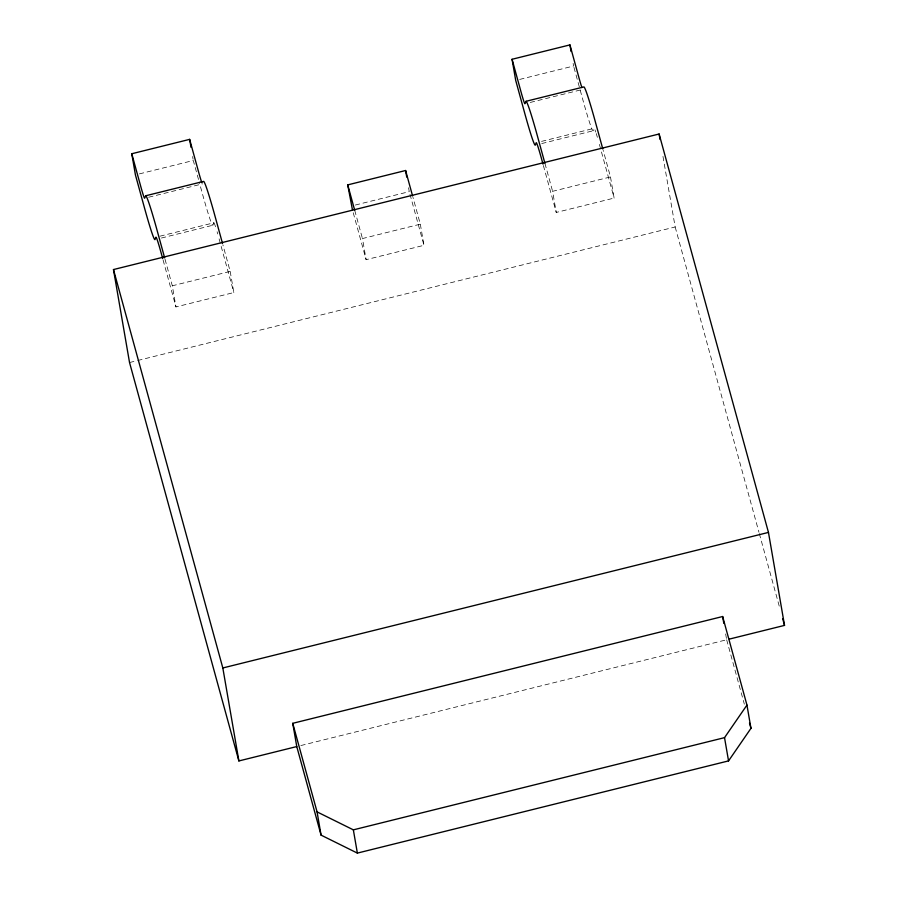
<?xml version="1.0" encoding="UTF-8"?>
<svg xmlns="http://www.w3.org/2000/svg" width="898" height="898" viewBox="0 0 898 898"><rect width="100%" height="100%" fill="white"/><g stroke="black" fill="none" stroke-linecap="round" stroke-linejoin="round"><path stroke-width="0.67" stroke-dasharray="4.49 3.37" d="M159.956 236.185L213.881 222.794L212.938 225.129A68.383 2.874 76 0 1 202.162 192.823L199.21 182.047M139.37 173.898L193.294 160.506L198.84 180.7M519.661 79.428L573.586 66.025L573.126 63.388M148.641 197.246L202.477 183.877M530.28 102.439L582.768 89.407M541.561 141.39L594.173 128.313M161.416 238.026L212.703 225.286M541.707 143.557L592.994 130.816M355.327 205.036L409.252 191.644L408.343 186.357M230.191 271.409L233.839 292.546L175.963 306.925L172.315 285.788L230.191 271.409L222.895 244.828M420.331 224.174L423.979 245.311L366.115 259.679L362.466 238.554L420.331 224.174L412.968 197.347M610.483 176.94L614.131 198.076L556.255 212.444L552.607 191.319L610.483 176.94L603.187 150.359M129.537 362.534L136.339 360.839M137.697 360.502L675.173 226.981L662.645 154.523M300.841 745.553L726.662 639.769L725.472 632.933M675.173 226.981L758.945 532.211M759.315 533.558L780.081 609.181M599.404 144.398L614.131 198.076M573.957 67.372L579.872 88.924M580.243 90.271L582.454 98.353A68.383 2.874 76 0 0 593.23 130.648L594.061 128.403A33.888 1.426 76 0 1 595.756 132.051M726.662 639.769L744.341 704.178M544.951 163.414L552.607 191.319M543.369 165.49L556.255 212.444M409.993 194.327L423.979 245.311M354.732 210.379L362.466 238.554M353.228 212.725L366.115 259.679M219.112 238.879L233.839 292.546M165.019 259.208L172.315 285.788M163.077 259.96L175.963 306.925M192.61 156.544L193.07 159.182M213.769 222.872A33.888 1.426 76 0 1 216.508 229.809M217.092 231.785A33.888 1.426 76 0 1 217.731 233.974M596.25 133.578A33.888 1.426 76 0 1 597.383 137.315"/><path stroke-width="1.35" d="M292.748 723.317L317.061 811.882L353.352 829.853L724.529 737.651L746.956 705.087L722.643 616.522L292.748 723.317L296.767 746.564L321.069 835.129L357.37 853.1L728.547 760.898L750.964 728.334L746.956 705.087M222.524 243.504L213.87 211.995A76.566 3.222 76 0 0 203.655 181.385L145.779 195.753L144.6 198.245A25.705 1.078 76 0 1 141.177 187.974L131.77 153.749L189.646 139.37L199.042 173.595A25.705 1.078 76 0 0 201.904 182.788M602.816 149.034L594.162 117.526A76.566 3.222 76 0 0 583.947 86.904L526.071 101.283L524.892 103.775A25.705 1.078 76 0 1 521.469 93.493L512.062 59.279L569.938 44.9L579.333 79.125A25.705 1.078 76 0 0 581.904 87.544M352.487 210.042L347.728 184.887L405.604 170.508L412.597 196M296.767 746.564L238.89 760.943L129.537 362.534L113.474 269.557L659.11 134.004L768.464 532.413L784.526 625.39L729.344 639.095M238.89 760.943L222.827 667.966L768.464 532.413M782.674 618.643L784.526 625.39M749.493 722.969L750.964 728.334M544.951 163.414L536.286 131.905A76.566 3.222 76 0 0 526.071 101.283M542.998 164.143L541.528 158.778A33.888 1.426 76 0 0 536.185 142.771L535.354 145.027A68.383 2.874 76 0 1 524.589 112.733L515.71 80.405L512.062 59.279M347.728 184.887L354.732 210.379M164.66 257.883L155.994 226.375A76.566 3.222 76 0 0 145.779 195.753M162.706 258.624L161.236 253.247A33.888 1.426 76 0 0 155.893 237.252L155.062 239.497A68.383 2.874 76 0 1 144.297 207.202L135.418 174.874L131.77 153.749M113.474 269.557L222.827 667.966M659.11 134.004L660.052 139.482M722.643 616.522L723.822 623.358M724.529 737.651L728.547 760.898M569.938 44.9L571.072 51.5M405.604 170.508L406.738 177.108M353.352 829.853L357.37 853.1M317.061 811.882L321.069 835.129M189.646 139.37L191.016 147.294"/></g></svg>
